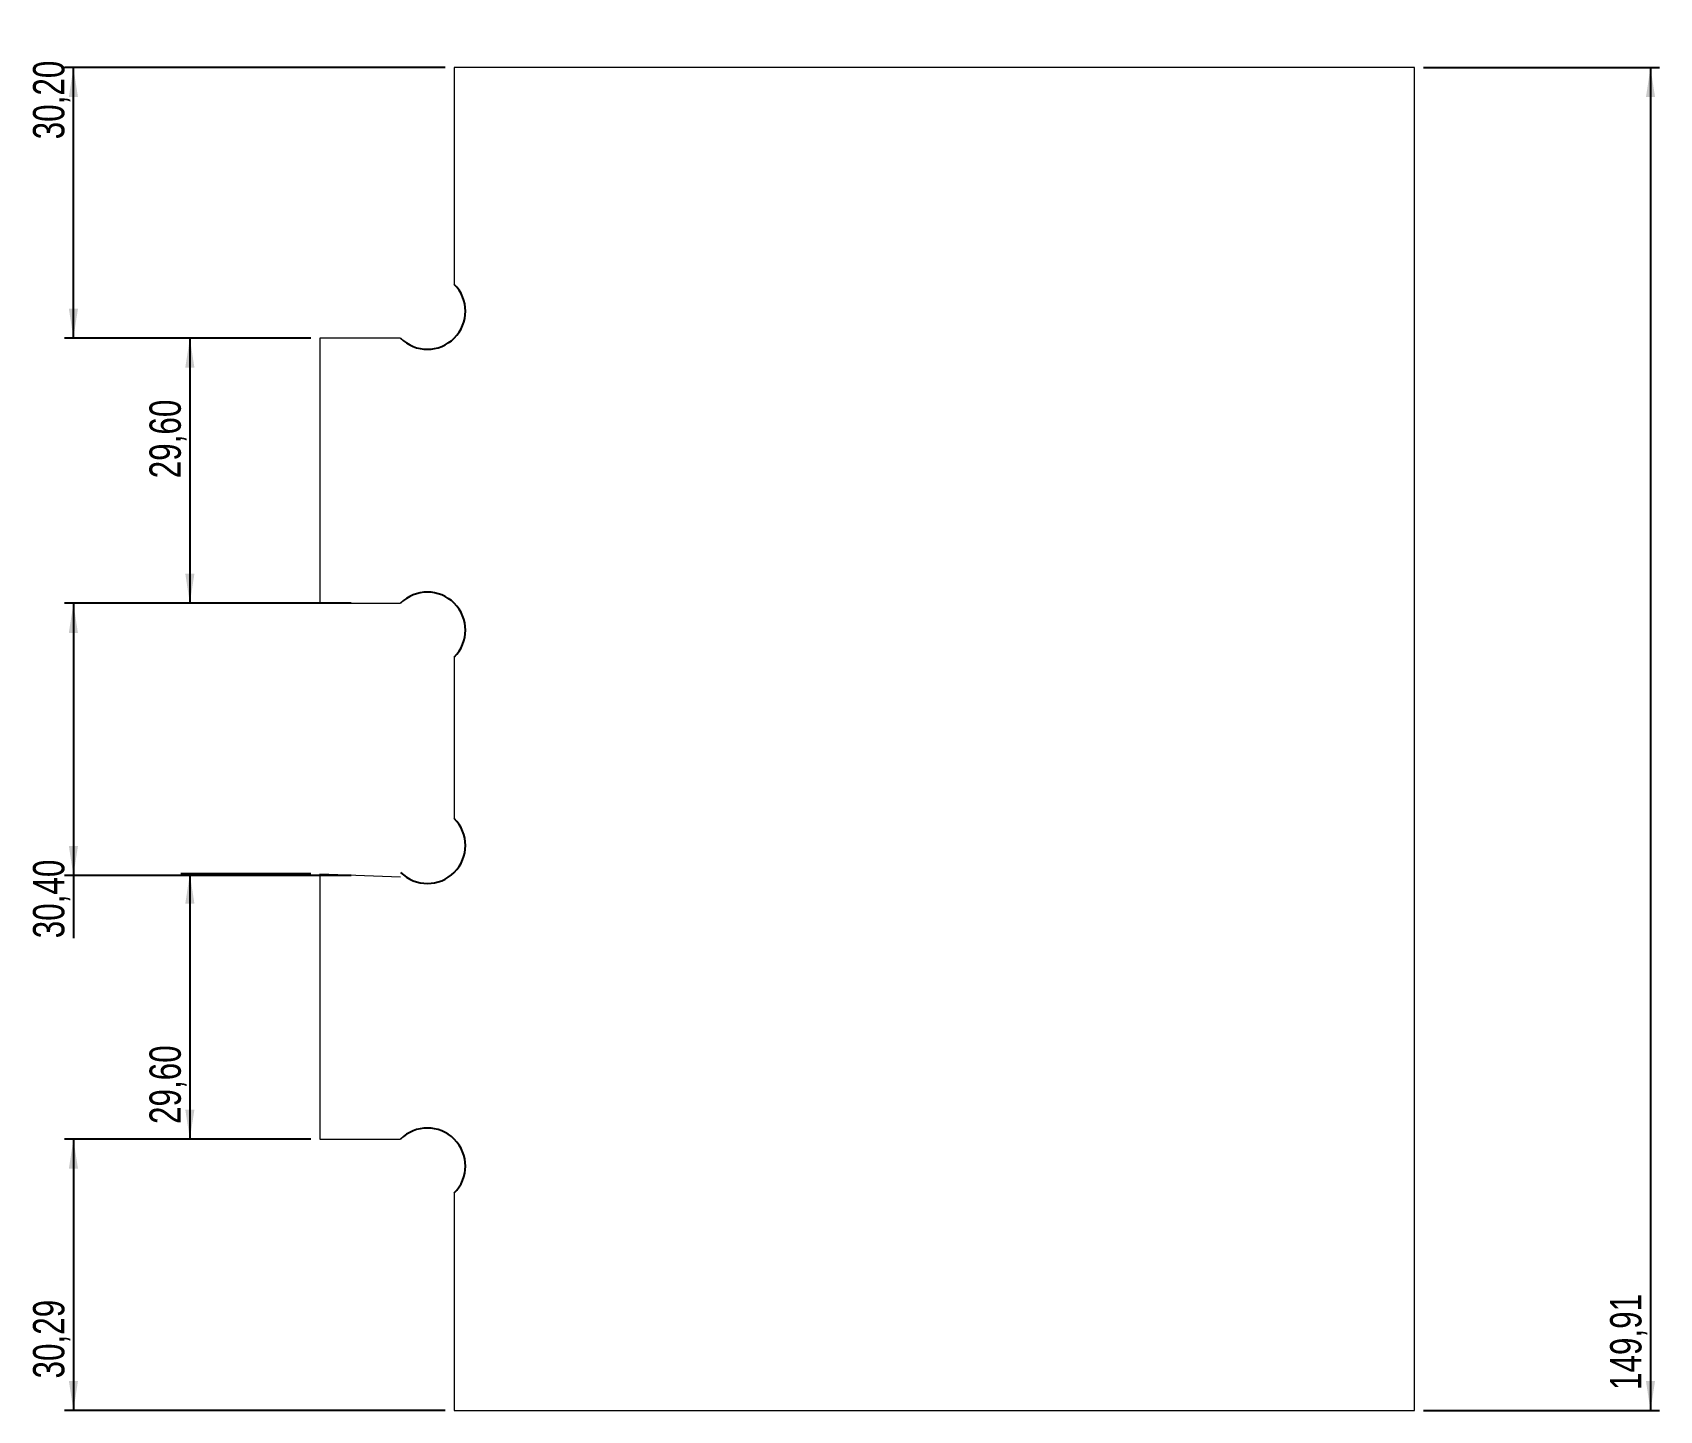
# Model space of a CAD drawing. Header units: millimetres. Extents: x 3 to 185, y 25 to 179.
import ezdxf

# ---------------------------------------------------------------- set-up
doc = ezdxf.new("R2010")
doc.units = ezdxf.units.MM
doc.layers.add('SLD-0', color=179, linetype='Continuous')
doc.styles.add('SLDTEXTSTYLE0', font='TXT', dxfattribs={"width": 0.75})
doc.dimstyles.new('SLDDIMSTYLE0', dxfattribs={"dimtxt": 3.5, "dimasz": 3.302, "dimexe": 0, "dimexo": 0.0625, "dimgap": 0.875, "dimtad": 1, "dimrnd": 1e-09, "dimzin": 12, "dimdsep": 46, "dimtxsty": 'SLDTEXTSTYLE0', "dimsah": 1, "dimcen": 0.09, "dimadec": 0, "dimazin": 3, "dimtfac": 1, "dimtofl": 0, "dimtmove": 0, "dimatfit": 3, "dimfxl": 1, "dimfrac": 2, "dimtolj": 1, "dimtzin": 12, "dimarcsym": 0})

# ---------------------------------------------------------------- blocks, each defined once
blk = doc.blocks.new('_D')
at = {"layer": 'SLD-0'}
for p, q in [((158.65, 174.86), (185.01, 174.86)), ((184.01, 174.86), (184.01, 24.95)), ((158.65, 24.95), (185.01, 24.95))]:
    blk.add_line(p, q, dxfattribs=at)
for points in [[(184.01, 174.86), (183.5, 171.56), (184.52, 171.56)], [(184.01, 24.95), (184.52, 28.25), (183.5, 28.25)]]:
    blk.add_solid(points, dxfattribs=at)
at = {"layer": 'SLD-0', "insert": (179.5, 27.23), "char_height": 3.5, "attachment_point": 1, "rotation": 90, "style": 'SLDTEXTSTYLE0'}
blk.add_mtext('149,91', dxfattribs=at)
blk = doc.blocks.new('_D_1')
at = {"layer": 'SLD-0'}
for p, q in [((49.45, 174.86), (6.93, 174.86)), ((7.93, 144.66), (7.93, 174.86)), ((34.45, 144.66), (6.93, 144.66))]:
    blk.add_line(p, q, dxfattribs=at)
for points in [[(7.93, 174.86), (7.42, 171.56), (8.44, 171.56)], [(7.93, 144.66), (8.44, 147.96), (7.42, 147.96)]]:
    blk.add_solid(points, dxfattribs=at)
at = {"layer": 'SLD-0', "insert": (3.42, 166.85), "char_height": 3.5, "attachment_point": 1, "rotation": 90, "style": 'SLDTEXTSTYLE0'}
blk.add_mtext('30,20', dxfattribs=at)
blk = doc.blocks.new('_D_2')
at = {"layer": 'SLD-0'}
for p, q in [((34.45, 144.66), (19.93, 144.66)), ((20.93, 144.66), (20.93, 115.06)), ((34.45, 115.06), (19.93, 115.06))]:
    blk.add_line(p, q, dxfattribs=at)
for points in [[(20.93, 144.66), (20.42, 141.36), (21.44, 141.36)], [(20.93, 115.06), (21.44, 118.36), (20.42, 118.36)]]:
    blk.add_solid(points, dxfattribs=at)
at = {"layer": 'SLD-0', "insert": (16.42, 129.01), "char_height": 3.5, "attachment_point": 1, "rotation": 90, "style": 'SLDTEXTSTYLE0'}
blk.add_mtext('29,60', dxfattribs=at)
blk = doc.blocks.new('_D_3')
at = {"layer": 'SLD-0'}
for p, q in [((38.95, 115.06), (6.93, 115.06)), ((7.93, 115.06), (7.93, 84.66)), ((38.95, 84.66), (6.93, 84.66)), ((7.93, 84.66), (7.93, 77.66))]:
    blk.add_line(p, q, dxfattribs=at)
for points in [[(7.93, 115.06), (7.42, 111.76), (8.43, 111.76)], [(7.93, 84.66), (8.44, 87.96), (7.42, 87.96)]]:
    blk.add_solid(points, dxfattribs=at)
at = {"layer": 'SLD-0', "insert": (3.42, 77.66), "char_height": 3.5, "attachment_point": 1, "rotation": 90.0076, "style": 'SLDTEXTSTYLE0'}
blk.add_mtext('30,40', dxfattribs=at)
blk = doc.blocks.new('_D_4')
at = {"layer": 'SLD-0'}
for p, q in [((34.45, 84.84), (19.93, 84.84)), ((20.93, 84.84), (20.93, 55.24)), ((34.45, 55.24), (19.93, 55.24))]:
    blk.add_line(p, q, dxfattribs=at)
for points in [[(20.93, 84.84), (20.42, 81.53), (21.44, 81.53)], [(20.93, 55.24), (21.44, 58.54), (20.42, 58.54)]]:
    blk.add_solid(points, dxfattribs=at)
at = {"layer": 'SLD-0', "insert": (16.42, 56.93), "char_height": 3.5, "attachment_point": 1, "rotation": 90, "style": 'SLDTEXTSTYLE0'}
blk.add_mtext('29,60', dxfattribs=at)
blk = doc.blocks.new('_D_5')
at = {"layer": 'SLD-0'}
for p, q in [((34.45, 55.24), (6.93, 55.24)), ((7.93, 55.24), (7.93, 24.95)), ((49.45, 24.95), (6.93, 24.95))]:
    blk.add_line(p, q, dxfattribs=at)
for points in [[(7.93, 55.24), (7.42, 51.93), (8.44, 51.93)], [(7.93, 24.95), (8.44, 28.25), (7.42, 28.25)]]:
    blk.add_solid(points, dxfattribs=at)
at = {"layer": 'SLD-0', "insert": (3.42, 28.52), "char_height": 3.5, "attachment_point": 1, "rotation": 90, "style": 'SLDTEXTSTYLE0'}
blk.add_mtext('30,29', dxfattribs=at)

msp = doc.modelspace()

# ---------------------------------------------------------------- linework, layer by layer
at = {"layer": 'SLD-0', "color": 179, "linetype": 'Continuous', "lineweight": 15}
for p, q in [((50.45, 174.862), (50.45, 150.662)), ((157.649, 174.862), (50.45, 174.862)), ((157.649, 24.951), (157.649, 174.862)), ((35.45, 144.662), (35.45, 115.062)), ((44.45, 144.662), (35.45, 144.662)), ((35.45, 115.062), (44.45, 115.062)), ((50.45, 109.062), (50.45, 91.022)), ((35.45, 84.836), (35.45, 55.236)), ((44.458, 84.488), (35.45, 84.836)), ((35.45, 55.236), (44.45, 55.236)), ((50.45, 49.236), (50.45, 24.951)), ((50.45, 24.951), (157.649, 24.951))]:
    msp.add_line(p, q, dxfattribs=at)
at = {"layer": 'SLD-0'}
for centre, start, end in [((47.45, 147.662), 225, 45), ((47.45, 112.062), 315, 135), ((47.45, 88.022), 225, 45), ((47.45, 52.236), 315, 135)]:
    msp.add_arc(centre, 4.243, start, end, dxfattribs=at)

# ---------------------------------------------------------------- dimensions: what is measured, and where the dimension line sits
for base, p1, p2, angle, picture, middle in [((7.93, 174.862), (35.45, 144.662), (50.45, 174.862), 90, '_D_1', (7.93, 172.664)), ((184.01, 24.951), (157.649, 174.862), (157.649, 24.951), 90, '_D', (184.01, 34.339)), ((20.927, 115.062), (35.45, 144.662), (35.45, 115.062), 90, '_D_2', (20.927, 134.825)), ((7.93, 84.658), (39.95, 115.062), (39.954, 84.662), 270.00764, '_D_3', (7.93, 83.483)), ((20.927, 55.236), (35.45, 84.836), (35.45, 55.236), 90, '_D_4', (20.927, 62.754)), ((7.9303, 24.9509), (35.4503, 55.2363), (50.4503, 24.9509), 90, '_D_5', (7.9303, 34.3394))]:
    dim = msp.add_linear_dim(base=base, p1=p1, p2=p2, angle=angle, dimstyle='SLDDIMSTYLE0', dxfattribs=at)
    dim.commit()
    dim.dimension.update_dxf_attribs({"geometry": picture, "text_midpoint": middle, "dimtype": 160})

doc.saveas('drawing.dxf')
